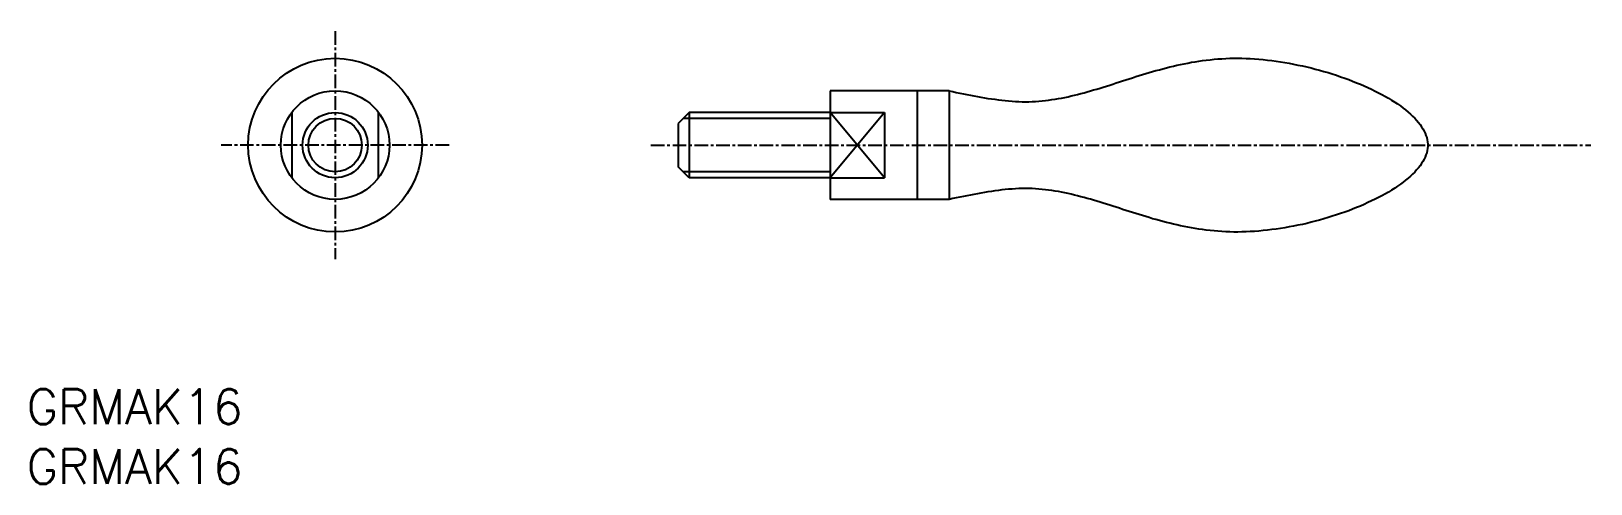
# Model space of a CAD drawing. Extents: x -28 to 116, y -31 to 10.
import ezdxf

# ---------------------------------------------------------------- set-up
doc = ezdxf.new("R2010")
doc.units = 0
doc.linetypes.add('CENTER', pattern=[2, 1.25, -0.25, 0.25, -0.25])
doc.layers.get('0').update_dxf_attribs({"linetype": 'CONTINUOUS'})
doc.layers.add('CENTER', color=1, linetype='CENTER')
doc.styles.get("Standard").update_dxf_attribs({"font": 'txt.shx', "bigfont": 'bigfont.shx'})

msp = doc.modelspace()

# ---------------------------------------------------------------- linework, layer by layer
at = {"color": 7, "linetype": 'CONTINUOUS'}
for p, q in [((45.57, 5), (45.57, -5)), ((56.52, 5), (45.57, 5)), ((53.57, 5), (53.57, -5)), ((56.52, 5), (56.52, -5)), ((-4, 3), (-4, -3)), ((4, -3), (4, 3)), ((32.57, 3), (31.57, 2)), ((45.57, 3), (32.57, 3)), ((32.57, 3), (32.57, -3)), ((45.57, 3), (50.57, 3)), ((50.57, 3), (50.57, -3)), ((31.57, 2), (31.57, -2)), ((32.57, -3), (31.57, -2)), ((45.57, -3), (32.57, -3)), ((45.57, -3), (50.57, -3)), ((56.52, -5), (45.57, -5))]:
    msp.add_line(p, q, dxfattribs=at)
at = {"color": 3, "linetype": 'CONTINUOUS'}
for p, q in [((50.57, -3), (45.57, 3)), ((50.57, 3), (45.57, -3)), ((45.57, 2.46), (32.03, 2.46)), ((45.57, -2.46), (32.03, -2.46))]:
    msp.add_line(p, q, dxfattribs=at)
at = {"color": 7}
msp.add_polyline3d([(56.52, 5, 0), (56.84, 4.93, 0), (57.17, 4.86, 0), (57.49, 4.8, 0), (57.82, 4.73, 0), (58.14, 4.66, 0), (58.47, 4.6, 0), (58.79, 4.54, 0), (59.11, 4.48, 0), (59.44, 4.42, 0), (59.76, 4.36, 0), (60.08, 4.31, 0), (60.4, 4.26, 0), (60.72, 4.22, 0), (61.04, 4.17, 0), (61.36, 4.13, 0), (61.67, 4.1, 0), (61.99, 4.07, 0), (62.3, 4.05, 0), (62.62, 4.03, 0), (62.93, 4.01, 0), (63.24, 4, 0), (63.55, 4, 0), (63.86, 4, 0), (64.16, 4.01, 0), (64.47, 4.03, 0), (64.77, 4.05, 0), (65.07, 4.08, 0), (65.37, 4.11, 0), (65.67, 4.14, 0), (65.97, 4.19, 0), (66.27, 4.23, 0), (66.57, 4.28, 0), (66.86, 4.34, 0), (67.16, 4.4, 0), (67.46, 4.46, 0), (67.75, 4.53, 0), (68.05, 4.6, 0), (68.34, 4.67, 0), (68.63, 4.75, 0), (68.93, 4.82, 0), (69.22, 4.91, 0), (69.52, 4.99, 0), (69.81, 5.08, 0), (70.11, 5.16, 0), (70.4, 5.25, 0), (70.7, 5.35, 0), (70.99, 5.44, 0), (71.29, 5.53, 0), (71.59, 5.63, 0), (71.89, 5.73, 0), (72.18, 5.82, 0), (72.48, 5.92, 0), (72.79, 6.02, 0), (73.09, 6.11, 0), (73.39, 6.21, 0), (73.7, 6.31, 0), (74, 6.4, 0), (74.31, 6.5, 0), (74.62, 6.59, 0), (74.93, 6.68, 0), (75.24, 6.78, 0), (75.55, 6.86, 0), (75.87, 6.95, 0), (76.19, 7.04, 0), (76.51, 7.12, 0), (76.83, 7.2, 0), (77.15, 7.28, 0), (77.48, 7.36, 0), (77.81, 7.43, 0), (78.14, 7.5, 0), (78.47, 7.56, 0), (78.81, 7.63, 0), (79.15, 7.68, 0), (79.49, 7.74, 0), (79.84, 7.79, 0), (80.18, 7.83, 0), (80.54, 7.87, 0), (80.89, 7.91, 0), (81.25, 7.94, 0), (81.61, 7.96, 0), (81.97, 7.98, 0), (82.34, 8, 0), (82.71, 8.01, 0), (83.09, 8.01, 0), (83.46, 8, 0), (83.85, 7.99, 0), (84.23, 7.97, 0), (84.62, 7.95, 0), (85.01, 7.92, 0), (85.41, 7.88, 0), (85.81, 7.84, 0), (86.21, 7.79, 0), (86.61, 7.74, 0), (87.01, 7.68, 0), (87.41, 7.61, 0), (87.81, 7.54, 0), (88.21, 7.47, 0), (88.62, 7.38, 0), (89.02, 7.3, 0), (89.42, 7.21, 0), (89.82, 7.11, 0), (90.21, 7.01, 0), (90.61, 6.9, 0), (91, 6.79, 0), (91.39, 6.68, 0), (91.78, 6.56, 0), (92.16, 6.43, 0), (92.54, 6.3, 0), (92.92, 6.17, 0), (93.29, 6.04, 0), (93.65, 5.9, 0), (94.01, 5.75, 0), (94.37, 5.61, 0), (94.71, 5.46, 0), (95.06, 5.3, 0), (95.39, 5.14, 0), (95.72, 4.98, 0), (96.04, 4.82, 0), (96.35, 4.66, 0), (96.66, 4.49, 0), (96.95, 4.32, 0), (97.24, 4.14, 0), (97.52, 3.96, 0), (97.78, 3.79, 0), (98.04, 3.61, 0), (98.29, 3.42, 0), (98.53, 3.24, 0), (98.75, 3.05, 0), (98.97, 2.86, 0), (99.17, 2.67, 0), (99.36, 2.48, 0), (99.54, 2.29, 0), (99.7, 2.09, 0), (99.86, 1.9, 0), (99.99, 1.7, 0), (100.12, 1.5, 0), (100.23, 1.3, 0), (100.32, 1.1, 0), (100.4, 0.9, 0), (100.47, 0.7, 0), (100.52, 0.5, 0), (100.55, 0.3, 0), (100.57, 0.1, 0), (100.57, -0.1, 0), (100.55, -0.3, 0), (100.52, -0.5, 0), (100.47, -0.7, 0), (100.4, -0.9, 0), (100.32, -1.1, 0), (100.23, -1.3, 0), (100.12, -1.5, 0), (99.99, -1.7, 0), (99.86, -1.9, 0), (99.7, -2.09, 0), (99.54, -2.29, 0), (99.36, -2.48, 0), (99.17, -2.67, 0), (98.97, -2.86, 0), (98.75, -3.05, 0), (98.53, -3.24, 0), (98.29, -3.42, 0), (98.04, -3.61, 0), (97.78, -3.79, 0), (97.52, -3.96, 0), (97.24, -4.14, 0), (96.95, -4.32, 0), (96.66, -4.49, 0), (96.35, -4.66, 0), (96.04, -4.82, 0), (95.72, -4.98, 0), (95.39, -5.14, 0), (95.06, -5.3, 0), (94.71, -5.46, 0), (94.37, -5.61, 0), (94.01, -5.75, 0), (93.65, -5.9, 0), (93.29, -6.04, 0), (92.92, -6.17, 0), (92.54, -6.3, 0), (92.16, -6.43, 0), (91.78, -6.56, 0), (91.39, -6.68, 0), (91, -6.79, 0), (90.61, -6.9, 0), (90.21, -7.01, 0), (89.82, -7.11, 0), (89.42, -7.21, 0), (89.02, -7.3, 0), (88.62, -7.38, 0), (88.21, -7.47, 0), (87.81, -7.54, 0), (87.41, -7.61, 0), (87.01, -7.68, 0), (86.61, -7.74, 0), (86.21, -7.79, 0), (85.81, -7.84, 0), (85.41, -7.88, 0), (85.01, -7.92, 0), (84.62, -7.95, 0), (84.23, -7.97, 0), (83.85, -7.99, 0), (83.46, -8, 0), (83.09, -8.01, 0), (82.71, -8.01, 0), (82.34, -8, 0), (81.97, -7.98, 0), (81.61, -7.96, 0), (81.25, -7.94, 0), (80.89, -7.91, 0), (80.54, -7.87, 0), (80.18, -7.83, 0), (79.84, -7.79, 0), (79.49, -7.74, 0), (79.15, -7.68, 0), (78.81, -7.63, 0), (78.47, -7.56, 0), (78.14, -7.5, 0), (77.81, -7.43, 0), (77.48, -7.36, 0), (77.15, -7.28, 0), (76.83, -7.2, 0), (76.51, -7.12, 0), (76.19, -7.04, 0), (75.87, -6.95, 0), (75.55, -6.86, 0), (75.24, -6.78, 0), (74.93, -6.68, 0), (74.62, -6.59, 0), (74.31, -6.5, 0), (74, -6.4, 0), (73.7, -6.31, 0), (73.39, -6.21, 0), (73.09, -6.11, 0), (72.79, -6.02, 0), (72.48, -5.92, 0), (72.18, -5.82, 0), (71.89, -5.73, 0), (71.59, -5.63, 0), (71.29, -5.53, 0), (70.99, -5.44, 0), (70.7, -5.35, 0), (70.4, -5.25, 0), (70.11, -5.16, 0), (69.81, -5.08, 0), (69.52, -4.99, 0), (69.22, -4.91, 0), (68.93, -4.82, 0), (68.63, -4.75, 0), (68.34, -4.67, 0), (68.05, -4.6, 0), (67.75, -4.53, 0), (67.46, -4.46, 0), (67.16, -4.4, 0), (66.86, -4.34, 0), (66.57, -4.28, 0), (66.27, -4.23, 0), (65.97, -4.19, 0), (65.67, -4.14, 0), (65.37, -4.11, 0), (65.07, -4.08, 0), (64.77, -4.05, 0), (64.47, -4.03, 0), (64.16, -4.01, 0), (63.86, -4, 0), (63.55, -4, 0), (63.24, -4, 0), (62.93, -4.01, 0), (62.62, -4.03, 0), (62.3, -4.05, 0), (61.99, -4.07, 0), (61.67, -4.1, 0), (61.36, -4.13, 0), (61.04, -4.17, 0), (60.72, -4.22, 0), (60.4, -4.26, 0), (60.08, -4.31, 0), (59.76, -4.36, 0), (59.44, -4.42, 0), (59.11, -4.48, 0), (58.79, -4.54, 0), (58.47, -4.6, 0), (58.14, -4.66, 0), (57.82, -4.73, 0), (57.49, -4.8, 0), (57.17, -4.86, 0), (56.84, -4.93, 0), (56.52, -5, 0)], dxfattribs=at)
at = {"color": 7, "linetype": 'CONTINUOUS'}
for radius in [8, 5, 3]:
    msp.add_circle((0, 0), radius, dxfattribs=at)
at = {"color": 3, "linetype": 'CONTINUOUS'}
msp.add_circle((0, 0), 2.46, dxfattribs=at)
at = {"layer": 'CENTER', "color": 1, "linetype": 'CENTER'}
for p, q in [((0, 10.5), (0, -10.5)), ((10.5, 0), (-10.5, 0)), ((29.07, 0), (115.57, 0))]:
    msp.add_line(p, q, dxfattribs=at)

# ---------------------------------------------------------------- texts
at = {"color": 7, "linetype": 'CONTINUOUS'}
for p in [(-28.39, -25.7), (-28.39, -31.21)]:
    msp.add_text('GRMAK16', height=3.2, dxfattribs=at).set_placement(p)

doc.saveas('drawing.dxf')
